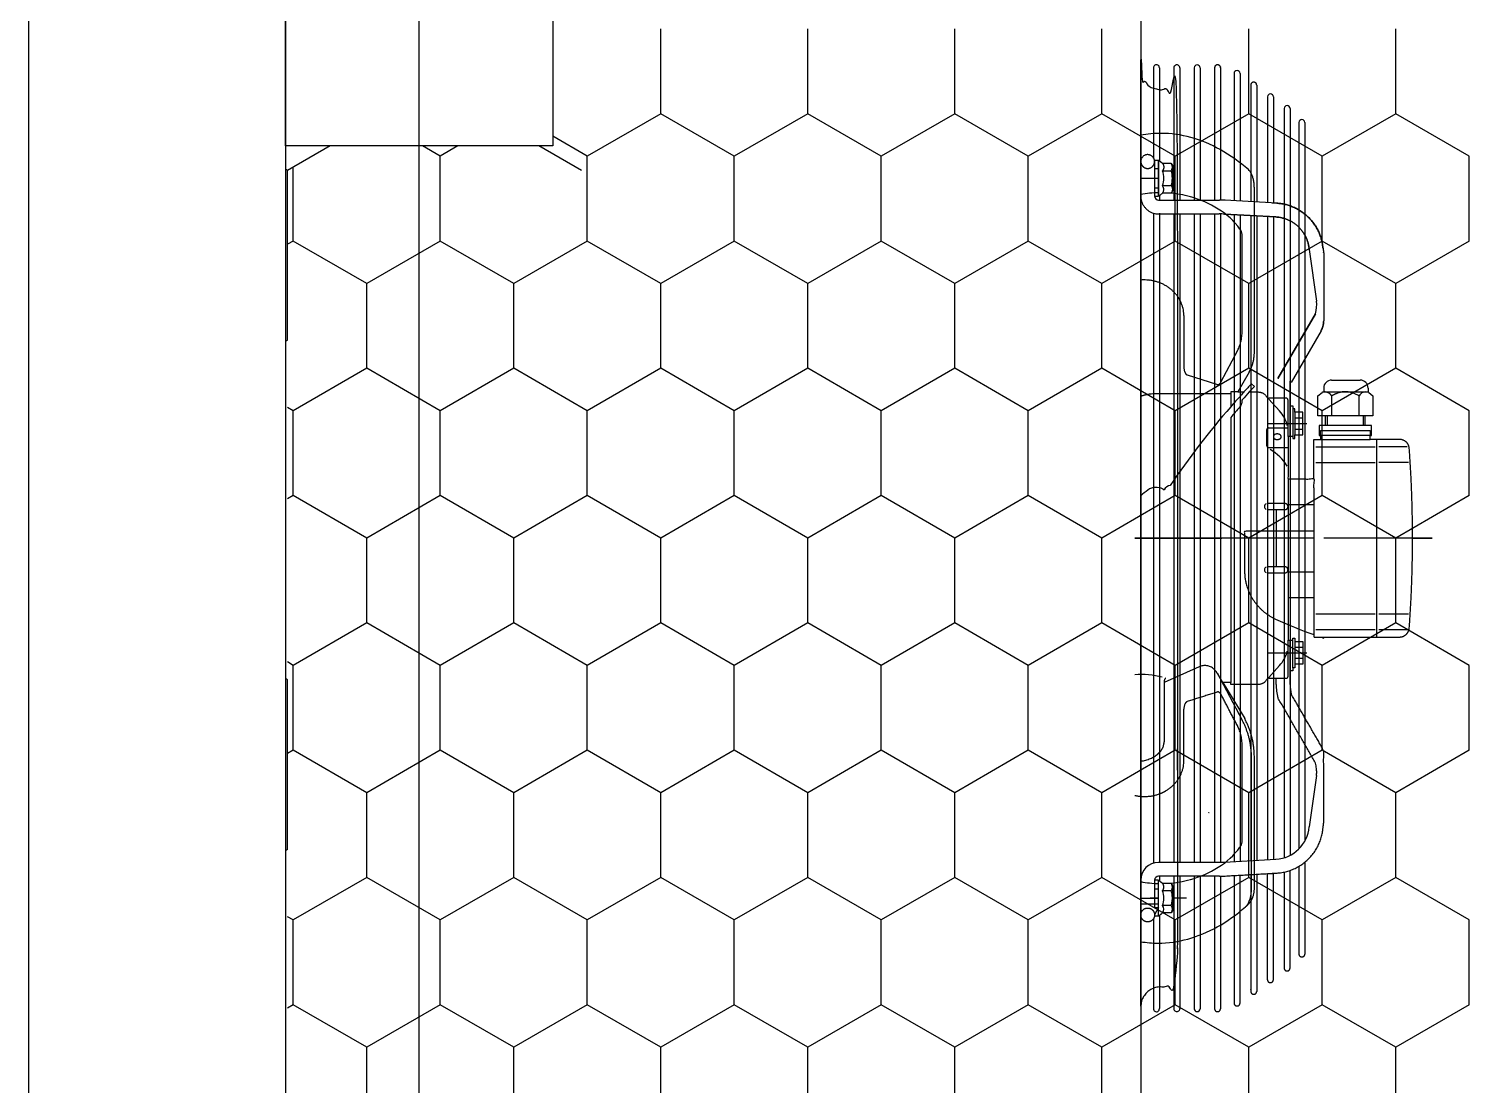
# Model space of a CAD drawing. Header units: millimetres. Extents: x 65390 to 71510, y 46362 to 50796.
# Drawn here: x 68687.9 to 68741.8, y 48490.9 to 48530.4 of the extents above; entities that cross this region are included whole.
import ezdxf

# ---------------------------------------------------------------- set-up
doc = ezdxf.new("R2010")
doc.units = ezdxf.units.MM
doc.linetypes.add('DASHED', pattern=[19.05, 12.7, -6.35])
for name, color, linetype in [('DIŞ PANEL', 21, 'Continuous'), ('Kıtc-002 Çizgi', 7, 'Continuous'), ('Kıtc-028 Yer Izgarası', 252, 'Continuous'), ('Kıtc-034 Soğuk Oda', 1, 'Continuous')]:
    doc.layers.add(name, color=color, linetype=linetype)
doc.layers.add('MIM_Sktürk', color=251, linetype='Continuous', lineweight=9)
doc.layers.add('WALL INTERNAL', color=7, linetype='Continuous', lineweight=50)

# ---------------------------------------------------------------- blocks, each defined once
blk = doc.blocks.new('İÇ-DOLU-2514-B-B-(80)')
at = {"layer": 'DIŞ PANEL'}
blk.add_lwpolyline([(0, 81), (2514, 81), (2514, -15), (0, -15)], close=True, dxfattribs=at)
blk = doc.blocks.new('A$C50763B7D')
at = {"layer": 'Kıtc-034 Soğuk Oda'}
for p, q in [((109.5, 37.906), (10.5, 37.906)), ((10.5, 10.906), (109.5, 10.906)), ((10.5, 10.906), (20.16, 10.906)), ((24.221, 10.241), (24.221, 10.906)), ((50.474, 10.906), (51.776, 10.906)), ((20.095, 10.432), (23.45, 10.432)), ((25.034, 10.241), (25.034, 7.959)), ((25.524, 10.432), (49.836, 10.432)), ((25.552, 10.241), (25.552, 7.979)), ((49.808, 7.979), (49.808, 10.241)), ((50.326, 7.959), (50.326, 10.241)), ((50.796, 10.389), (50.796, 10.241)), ((20.09, 10.21), (23.568, 10.21)), ((24.867, 10.21), (25.034, 10.21)), ((25.529, 10.21), (49.808, 10.21)), ((35.848, 10.073), (35.871, 10.034)), ((42.493, 8.723), (43.082, 10.034)), ((50.326, 10.21), (50.498, 10.21)), ((51.148, 9.197), (51.148, 9.723)), ((51.425, 9.771), (51.425, 10.093)), ((20.086, 9.67), (25.034, 9.67)), ((20.088, 9.448), (25.034, 9.448)), ((25.552, 9.67), (49.808, 9.67)), ((25.552, 9.448), (49.808, 9.448)), ((29.35, 9.294), (31.288, 9.294)), ((31.576, 9.173), (31.92, 8.069)), ((46.019, 9.294), (44.081, 9.294)), ((20.085, 8.909), (25.034, 8.909)), ((20.086, 8.687), (25.034, 8.687)), ((25.552, 8.909), (49.808, 8.909)), ((25.552, 8.687), (49.808, 8.687)), ((25.552, 8.147), (49.808, 8.147)), ((20.086, 7.925), (25.034, 7.925)), ((25.15, 5.814), (25.04, 7.75)), ((25.552, 7.925), (49.808, 7.925)), ((31.849, 7.91), (30.654, 7.28)), ((42.722, 8.054), (44.484, 7.114)), ((43.082, 7.836), (44.433, 7.019)), ((49.802, 7.771), (49.694, 5.85)), ((20.297, 7.415), (25.059, 7.415)), ((20.298, 7.194), (25.072, 7.194)), ((25.578, 7.415), (49.782, 7.415)), ((25.59, 7.194), (49.77, 7.194)), ((29.87, 7.109), (26.388, 7.109)), ((32.35, 7.172), (32.213, 7.172)), ((33.163, 7.542), (43.082, 7.542)), ((48.972, 7.109), (45.499, 7.109)), ((20.735, 6.57), (25.107, 6.57)), ((25.613, 6.792), (49.747, 6.792)), ((25.626, 6.57), (49.735, 6.57)), ((32.213, 6.846), (32.213, 6.512)), ((21.17, 6.168), (25.13, 6.168)), ((21.171, 5.946), (25.146, 5.946)), ((25.648, 6.168), (49.712, 6.168)), ((25.661, 5.946), (49.699, 5.946)), ((32.923, 5.723), (32.476, 6.122)), ((33.396, 6.17), (33.396, 4.695)), ((33.557, 6.127), (33.557, 5.398)), ((33.631, 6.201), (34.216, 6.201)), ((34.29, 6.127), (34.29, 5.398)), ((41.973, 6.17), (41.973, 4.695)), ((42.893, 6.122), (42.446, 5.723)), ((42.923, 6.122), (42.923, 5.841)), ((21.607, 5.544), (49.639, 5.544)), ((36.427, 5.398), (36.427, 4.437)), ((39.902, 5.398), (41.492, 5.398)), ((21.608, 5.322), (49.549, 5.322)), ((22.13, 4.99), (49.306, 4.99)), ((29.921, 4.163), (31.852, 5.276)), ((33.609, 5.139), (33.822, 5.139)), ((41.546, 5.139), (41.759, 5.139)), ((41.759, 5.139), (41.759, 4.843)), ((41.759, 5.139), (42.186, 5.139)), ((43.159, 5.324), (42.638, 5.324)), ((22.131, 4.768), (49.013, 4.768)), ((26.879, 4.605), (28.814, 4.331)), ((46.555, 4.331), (48.481, 4.605)), ((32.065, 4.064), (32.213, 4.064)), ((33.47, 3.993), (33.1, 3.993)), ((33.47, 3.919), (33.1, 3.919)), ((32.36, 3.766), (33.1, 3.766)), ((32.065, 2.403), (32.213, 2.403)), ((33.47, 2.514), (33.1, 2.514)), ((41.381, 2.07), (33.987, 2.07)), ((34.262, 0.943), (34.262, 1.996)), ((34.846, 0.887), (34.846, 1.996)), ((40.523, 0.887), (40.523, 1.996)), ((41.106, 0.943), (41.106, 1.996))]:
    blk.add_line(p, q, dxfattribs=at)
for points in [[(20.16, 10.906), (53.164, 10.906), (51.363, 10.906), (51.363, 10.759), (51.363, 10.241)], [(37.684, 4.437), (37.684, 11.128), (37.684, 7.872)], [(51.148, 10.906), (51.148, 10.241), (51.148, 10.55)], [(24.572, 10.389), (24.572, 10.241), (23.87, 10.241), (23.555, 10.241), (23.555, 10.389), (23.592, 10.389), (23.87, 10.389)], [(23.87, 10.241), (23.87, 10.389), (24.572, 10.389), (24.886, 10.389), (24.886, 10.241), (24.572, 10.241)], [(51.919, 10.432), (53.164, 10.432), (54.591, 10.432), (55.274, 10.432)], [(23.663, 9.771), (23.663, 9.768), (23.741, 9.723), (24.694, 9.723), (24.772, 9.768), (24.772, 9.771)], [(51.797, 10.21), (53.164, 10.21), (54.591, 10.21), (55.274, 10.21)], [(50.326, 9.67), (53.164, 9.67), (54.591, 9.67), (55.274, 9.67)], [(50.326, 9.448), (53.286, 9.448), (54.469, 9.448), (55.282, 9.448)], [(50.326, 8.909), (53.286, 8.909), (54.469, 8.909), (55.284, 8.909)], [(50.326, 8.687), (53.286, 8.687), (54.469, 8.687), (55.283, 8.687)], [(50.326, 7.925), (53.212, 7.925), (54.543, 7.925), (55.283, 7.925)], [(31.471, 6.855), (32.213, 7.281), (32.213, 7.542), (32.286, 7.542), (32.767, 7.542)], [(32.213, 7.281), (32.213, 7.172), (32.213, 7.047)], [(32.011, 6.658), (32.011, 6.658), (31.91, 6.766)], [(50.253, 6.57), (53.212, 6.57), (54.543, 6.57), (54.641, 6.57)], [(36.612, 6.17), (36.612, 5.841), (38.756, 5.841)], [(54.198, 6.168), (53.285, 6.168), (50.23, 6.168)], [(35.466, 5.398), (36.427, 5.398), (38.941, 5.398), (38.941, 4.437)], [(38.941, 5.398), (39.902, 5.398), (39.902, 4.437)], [(42.849, 5.398), (41.492, 5.398), (41.492, 5.324)], [(43.159, 5.841), (42.923, 5.841), (42.923, 5.472)], [(33.876, 5.324), (32.73, 5.324), (32.73, 5.213), (32.841, 5.213), (33.876, 5.213), (33.95, 5.213), (33.95, 5.139), (33.822, 5.139), (33.822, 4.843), (33.609, 4.843), (33.182, 4.843), (32.969, 4.843), (32.969, 5.139), (32.841, 5.139), (32.841, 5.213)], [(32.969, 5.139), (33.182, 5.139), (33.182, 4.843)], [(33.182, 5.139), (33.609, 5.139), (33.609, 4.843)], [(42.527, 5.213), (42.638, 5.213), (42.638, 5.324), (41.492, 5.324), (41.492, 5.213)], [(42.186, 4.843), (42.4, 4.843), (42.4, 5.139)], [(35.466, 4.437), (34.209, 4.437), (33.987, 4.437), (33.987, 4.178)], [(34.262, 4.363), (34.262, 4.064), (34.262, 2.881), (34.262, 2.144)], [(34.846, 4.363), (34.846, 4.064), (34.846, 2.881), (34.846, 2.144)], [(40.523, 2.144), (40.523, 2.881), (40.523, 4.064), (40.523, 4.363)], [(41.106, 2.144), (41.106, 2.881), (41.106, 4.064), (41.106, 4.363)], [(49.802, 4.768), (52.71, 4.768), (53.237, 4.768)], [(33.47, 2.827), (33.47, 4.064), (33.47, 4.235), (33.839, 4.235), (33.839, 4.178), (33.987, 4.178), (33.987, 4.064), (33.986, 3.971)], [(33.987, 4.064), (33.987, 2.881), (33.987, 2.329), (33.839, 2.329), (33.839, 2.881), (33.839, 4.064), (33.839, 4.178), (33.654, 4.178), (33.654, 4.064), (33.654, 2.881), (33.654, 2.329), (33.839, 2.329), (33.839, 2.272), (33.47, 2.272), (33.47, 2.514), (33.47, 2.588)], [(37.684, 0.739), (37.684, 0.739), (37.684, 0), (37.684, 2.881), (37.684, 4.064)], [(31.769, 3.768), (31.769, 3.586), (31.769, 2.881), (31.769, 2.699)], [(33.1, 2.588), (33.47, 2.588), (33.47, 2.698), (33.47, 2.827), (33.47, 2.881)]]:
    blk.add_lwpolyline(points, dxfattribs=at)
for points in [[(51.776, 10.389), (51.813, 10.389), (51.813, 10.241), (51.499, 10.241), (50.796, 10.241), (50.474, 10.241), (50.474, 10.389), (50.796, 10.389), (51.499, 10.389), (51.499, 10.241)], [(25.666, 5.85), (25.558, 7.771)], [(29.284, 4.373), (31.714, 5.775)], [(32.73, 5.324), (31.803, 5.324)], [(41.546, 5.139), (41.546, 4.843), (41.759, 4.843), (42.186, 4.843), (42.186, 5.139), (42.4, 5.139), (42.527, 5.139), (42.527, 5.213), (41.492, 5.213), (41.418, 5.213), (41.418, 5.139)], [(32.36, 2.229), (33.1, 2.229), (33.1, 4.278), (32.36, 4.278), (32.232, 4.126), (32.213, 4.104), (32.213, 2.403), (32.232, 2.381)]]:
    blk.add_lwpolyline(points, close=True, dxfattribs=at)
at = {"layer": 'Kıtc-034 Soğuk Oda', "extrusion": (0, 0, -1)}
for centre, major_axis, start_param, end_param in [((26.752, 10.146), (2.979, 2.979), 3.92838, 4.108501), ((28.811, 10.146), (-2.866, 2.866), 5.521224, 5.686505), ((29.634, 10.773), (1.14, 1.14), 3.870027, 3.949132), ((29.621, 10.773), (1.131, 1.131), 3.948976, 4.010228), ((39.135, 8.225), (-2.866, 2.866), 6.136299, 6.220702), ((45.802, 10.89), (-2.137, 2.137), 5.234627, 5.576836), ((44.531, 11.119), (1.066, 1.066), 0.961039, 1.022965), ((44.415, 11.14), (1.149, 1.149), 0.92968, 0.961107), ((45.783, 10.78), (1.105, 1.105), 0.560797, 0.604414), ((45.747, 10.773), (-1.131, 1.131), 2.17505, 2.254579), ((45.747, 10.773), (-1.131, 1.131), 2.254674, 2.334209), ((45.734, 10.773), (1.14, 1.14), 0.763257, 0.842362), ((50.474, 10.241), (-0.471, 0.471), 5.497787, 7.068583), ((46.549, 10.146), (2.866, 2.866), 0.596681, 0.761961), ((48.616, 10.254), (2.979, 2.979), 0.629818, 0.784009), ((20.082, 10.321), (0.0784, 0.0784), 2.28207, 5.615726), ((24.886, 10.241), (0.105, 0.105), -0.785398, 0.785398), ((29.634, 10.773), (1.14, 1.14), 3.790829, 3.869934), ((29.621, 10.771), (-1.131, 1.131), 5.282246, 5.361781), ((29.622, 10.771), (1.131, 1.131), 3.631825, 3.711355), ((29.586, 10.76), (1.105, 1.105), 3.55119, 3.631986), ((36.297, 10.332), (0.366, 0.366), 3.403392, 4.565502), ((45.053, 10.869), (0.653, 0.653), 1.36938, 1.455395), ((44.881, 10.983), (-0.799, 0.799), 2.865237, 2.940337), ((44.882, 10.982), (-0.798, 0.798), 2.790005, 2.865158), ((44.696, 11.068), (0.943, 0.943), 1.152122, 1.21932), ((44.697, 11.068), (-0.942, 0.942), 2.655634, 2.722861), ((44.53, 11.12), (-1.066, 1.066), 2.593806, 2.655716), ((45.782, 10.76), (-1.105, 1.105), 2.6512, 2.731996), ((45.747, 10.771), (-1.131, 1.131), 2.57183, 2.65136), ((45.747, 10.771), (-1.131, 1.131), 2.492201, 2.571736), ((45.734, 10.773), (-1.14, 1.14), 2.413251, 2.492356), ((50.474, 10.241), (-0.105, 0.105), 5.497787, 7.068583), ((48.616, 10.265), (2.979, 2.979), 0.786787, 1.055595), ((55.287, 10.321), (-0.0784, 0.0784), 0.667459, 4.001115), ((55.287, 10.321), (-0.0784, 0.0784), 0.667459, 4.001115), ((26.752, 10.158), (-2.979, 2.979), 5.227591, 5.496398), ((24.217, 10.877), (0.588, 0.588), 2.016358, 2.696031), ((24.217, 10.555), (0.588, 0.588), 2.016358, 2.696031), ((28.811, 10.158), (-2.866, 2.866), 5.221553, 5.413941), ((29.586, 10.76), (1.105, 1.105), 3.470306, 3.551091), ((29.536, 10.735), (-1.065, 1.065), 4.958464, 5.041272), ((29.536, 10.736), (-1.066, 1.066), 4.875566, 4.958358), ((29.481, 10.696), (1.017, 1.017), 3.219535, 3.304955), ((29.481, 10.696), (1.018, 1.018), 3.134018, 3.219418), ((52.787, -15.42), (-21.541, 21.541), 0.068333, 0.190136), ((36.046, 9.732), (0.246, 0.246), 4.136819, 4.974188), ((45.3, 10.521), (0.345, 0.345), 2.28971, 2.356167), ((45.3, 10.527), (0.349, 0.349), 2.223781, 2.289656), ((45.297, 10.553), (-0.367, 0.367), 3.667791, 3.795034), ((45.297, 10.552), (-0.367, 0.367), 3.540012, 3.667402), ((45.264, 10.633), (0.428, 0.428), 1.855236, 1.969777), ((45.265, 10.631), (-0.427, 0.427), 3.31102, 3.425748), ((45.184, 10.746), (-0.526, 0.526), 3.211862, 3.311404), ((45.887, 10.696), (-1.018, 1.018), 3.063768, 3.149167), ((45.888, 10.696), (1.017, 1.017), 1.407434, 1.492854), ((45.832, 10.736), (-1.066, 1.066), 2.895624, 2.978416), ((46.549, 10.158), (-2.866, 2.866), 2.424874, 2.632429), ((51.148, 10.877), (0.588, 0.588), 2.016358, 2.696031), ((51.563, 10.271), (-0.16, 0.16), 3.26588, 4.588102), ((20.086, 9.559), (0.0784, 0.0784), 2.332894, 5.499349), ((29.431, 10.645), (-0.967, 0.967), 4.616626, 4.705019), ((29.431, 10.645), (-0.968, 0.968), 4.528126, 4.616496), ((29.394, 10.591), (0.921, 0.921), 2.86617, 2.957557), ((29.394, 10.591), (-0.921, 0.921), 4.345459, 4.436822), ((29.373, 10.542), (-0.883, 0.883), 4.251721, 4.345708), ((29.373, 10.543), (-0.884, 0.884), 4.157598, 4.251565), ((29.365, 10.509), (0.859, 0.859), 2.491304, 2.587069), ((29.365, 10.509), (0.859, 0.859), 2.395385, 2.491139), ((29.365, 10.507), (-0.858, 0.858), 3.952882, 3.966324), ((29.365, 10.503), (-0.855, 0.855), 3.939409, 3.952881), ((31.288, 8.738), (0.393, 0.393), -0.785569, -0.696436), ((31.291, 8.771), (0.37, 0.37), -0.6968, -0.603944), ((31.302, 8.831), (-0.327, 0.327), 0.966415, 1.067225), ((31.472, 9.127), (-0.0806, 0.0806), 1.682012, 1.938797), ((43.897, 9.127), (0.0806, 0.0806), 4.344388, 4.601173), ((44.012, 8.983), (0.212, 0.212), -1.314397, -1.17995), ((44.045, 8.906), (-0.272, 0.272), 0.390073, 0.504141), ((44.067, 8.831), (-0.327, 0.327), 0.503572, 0.604381), ((44.078, 8.771), (-0.37, 0.37), 0.603944, 0.6968), ((44.081, 8.738), (-0.393, 0.393), 0.696436, 0.785569), ((46.004, 10.503), (0.855, 0.855), 2.330304, 2.343777), ((46.003, 10.507), (0.858, 0.858), 2.316861, 2.330304), ((46.003, 10.509), (0.859, 0.859), 2.22125, 2.317004), ((46.003, 10.509), (-0.859, 0.859), 3.696116, 3.791881), ((45.996, 10.543), (0.884, 0.884), 2.03162, 2.125588), ((45.996, 10.542), (0.883, 0.883), 1.937478, 2.031464), ((45.974, 10.591), (-0.921, 0.921), 3.417159, 3.508523), ((45.974, 10.591), (-0.921, 0.921), 3.325628, 3.417016), ((45.937, 10.645), (-0.968, 0.968), 3.237486, 3.325855), ((45.937, 10.645), (-0.967, 0.967), 3.148963, 3.237356), ((55.282, 9.559), (-0.0784, 0.0784), 0.783836, 3.950291), ((55.283, 9.559), (-0.0784, 0.0784), 0.783836, 3.950291), ((20.086, 8.798), (0.0784, 0.0784), 2.356194, 5.491932), ((27.422, 10.353), (-3.472, 3.472), 4.983572, 5.225693), ((28.763, 10.117), (2.826, 2.826), 3.370857, 3.65722), ((46.597, 10.117), (-2.826, 2.826), 2.625965, 2.912328), ((47.947, 10.46), (-3.472, 3.472), 2.628289, 2.870409), ((55.283, 8.798), (-0.0784, 0.0784), 0.791253, 3.926991), ((47.933, 8.379), (0.0185, 0.0185), 1.908335, 2.147272), ((28.674, 11.063), (4.49, 4.49), 3.207953, 3.412361), ((28.731, 7.959), (-2.614, 2.614), 5.441178, 5.497787), ((27.746, 9.462), (1.971, 1.971), 2.978844, 3.377803), ((29.249, 7.979), (2.614, 2.614), 3.870567, 3.926991), ((31.736, 8.125), (-0.172, 0.172), 3.277271, 3.446371), ((31.781, 8.067), (0.12, 0.12), 1.492676, 1.707939), ((31.82, 8.033), (-0.0831, 0.0831), 2.789433, 3.064318), ((31.837, 8.016), (-0.0699, 0.0699), 1.793315, 2.101643), ((43.548, 8.033), (0.0831, 0.0831), 3.218868, 3.493753), ((43.587, 8.067), (-0.12, 0.12), 4.575246, 4.790509), ((43.632, 8.125), (0.172, 0.172), 2.836814, 3.005914), ((47.614, 9.462), (1.971, 1.971), 1.334586, 1.733545), ((46.111, 7.979), (2.614, 2.614), 0.785398, 0.841822), ((46.629, 7.959), (-2.614, 2.614), 2.356194, 2.412803), ((46.695, 11.171), (4.49, 4.49), 1.300028, 1.504436), ((20.298, 7.305), (0.0784, 0.0784), 2.356194, 5.488886), ((26.34, 7.464), (-0.247, 0.247), 4.246511, 4.382716), ((26.369, 7.551), (-0.311, 0.311), 4.130748, 4.247402), ((26.384, 7.623), (0.363, 0.363), 2.455386, 2.560603), ((26.388, 7.663), (0.392, 0.392), 2.355954, 2.455906), ((29.87, 9.187), (1.469, 1.469), 2.252156, 2.356467), ((29.889, 9.021), (1.351, 1.351), 2.142449, 2.252751), ((29.953, 8.732), (1.142, 1.142), 2.019794, 2.143207), ((30.073, 8.392), (-0.887, 0.887), 3.445587, 3.591648), ((52.787, -15.42), (21.541, 21.541), -1.540426, -1.526856), ((52.787, -15.42), (21.541, 21.541), -1.526856, -1.520739), ((52.787, -15.42), (21.437, 21.437), -1.531333, -1.518473), ((52.787, -15.42), (21.541, 21.541), -1.520739, -1.502463), ((32.525, 7.478), (0.261, 0.261), 1.631792, 1.756742), ((52.787, -15.42), (21.358, 21.358), -1.509801, -1.49258), ((45.416, 8.732), (-1.142, 1.142), 4.139979, 4.263391), ((45.48, 9.021), (-1.351, 1.351), 4.030434, 4.140737), ((45.498, 9.187), (-1.469, 1.469), 3.926718, 4.031029), ((48.972, 7.663), (-0.392, 0.392), 3.827279, 3.927231), ((48.976, 7.623), (0.363, 0.363), 2.151786, 2.257003), ((48.992, 7.551), (-0.311, 0.311), 3.606579, 3.723234), ((49.021, 7.464), (-0.247, 0.247), 3.471266, 3.607471), ((49.061, 7.382), (0.182, 0.182), 1.734588, 1.901722), ((49.107, 7.318), (-0.126, 0.126), 3.093739, 3.30695), ((24.204, 7.153), (0.291, 0.291), 2.976831, 3.204299), ((24.327, 7.322), (-0.438, 0.438), 4.376802, 4.549659), ((24.438, 7.55), (-0.618, 0.618), 4.2409, 4.378345), ((24.519, 7.794), (-0.8, 0.8), 4.126239, 4.241941), ((24.562, 8.001), (-0.949, 0.949), 4.023733, 4.126968), ((24.574, 8.119), (1.033, 1.033), 2.355937, 2.4535), ((52.787, -15.42), (-21.437, 21.437), 0.03037, 0.039464), ((50.794, 8.226), (-1.033, 1.033), 3.829685, 3.927249), ((50.807, 8.108), (0.949, 0.949), 2.156218, 2.259453), ((50.849, 7.902), (0.8, 0.8), 2.041244, 2.156946), ((50.93, 7.658), (0.618, 0.618), 1.90484, 2.042285), ((54.634, 6.681), (0.0784, 0.0784), -0.794299, 2.356194), ((21.171, 6.057), (0.0784, 0.0784), 2.356194, 5.4852), ((26.995, 5.931), (1.307, 1.307), 3.863573, 3.961121), ((33.631, 6.127), (0.0523, 0.0523), 3.926991, 5.497787), ((33.892, 5.861), (0.0616, 0.0616), -1.373074, -1.26208), ((33.892, 5.861), (-0.0617, 0.0617), 0.308973, 0.419829), ((33.888, 5.87), (0.0544, 0.0544), -1.151459, -1.030649), ((33.888, 5.87), (-0.0545, 0.0545), 0.540479, 0.661187), ((33.888, 5.874), (0.052, 0.052), -0.910198, -0.785581), ((33.888, 5.874), (-0.052, 0.052), 0.785581, 0.910198), ((33.887, 5.87), (-0.0545, 0.0545), 0.909609, 1.030317), ((33.887, 5.87), (-0.0544, 0.0544), 1.030649, 1.151459), ((33.884, 5.861), (0.0617, 0.0617), -0.419829, -0.308973), ((33.884, 5.861), (-0.0616, 0.0616), 1.26208, 1.373074), ((33.875, 5.847), (-0.0732, 0.0732), 1.372713, 1.471378), ((34.216, 6.127), (-0.0523, 0.0523), 0.785398, 2.356194), ((35.979, 7.018), (-1.327, 1.327), 4.483365, 4.963871), ((36.501, 6.17), (-0.0784, 0.0784), 5.887583, 8.249584), ((38.867, 6.17), (-0.0784, 0.0784), 5.887583, 8.249584), ((48.365, 5.931), (-1.307, 1.307), 2.322064, 2.419613), ((21.608, 5.433), (-0.0784, 0.0784), 3.926991, 7.059683), ((33.707, 6.507), (-0.784, 0.784), 4.148479, 4.712389), ((33.988, 5.8), (0.145, 0.145), 3.988386, 4.050774), ((33.993, 5.8), (-0.148, 0.148), 5.497809, 5.559256), ((33.993, 5.8), (-0.148, 0.148), 5.436318, 5.497765), ((33.988, 5.799), (-0.145, 0.145), 5.374004, 5.436392), ((33.988, 5.8), (0.145, 0.145), 4.05082, 4.1132), ((33.988, 5.799), (-0.145, 0.145), 5.311578, 5.373958), ((33.975, 5.802), (0.135, 0.135), 4.11312, 4.178381), ((33.975, 5.797), (-0.135, 0.135), 5.246397, 5.311658), ((33.975, 5.802), (-0.135, 0.135), 5.74923, 5.814474), ((33.975, 5.797), (0.135, 0.135), 3.610304, 3.675548), ((33.956, 5.808), (-0.121, 0.121), 5.814379, 5.884605), ((33.956, 5.791), (0.121, 0.121), 3.540173, 3.610399), ((33.956, 5.791), (0.121, 0.121), 3.469912, 3.540108), ((33.915, 5.767), (-0.088, 0.088), 4.798861, 4.885993), ((33.916, 5.832), (-0.0881, 0.0881), 6.196838, 6.283889), ((33.916, 5.767), (-0.0881, 0.0881), 4.711685, 4.798736), ((33.892, 5.738), (0.0616, 0.0616), 2.832876, 2.94387), ((33.892, 5.738), (0.0617, 0.0617), 2.721763, 2.832619), ((33.888, 5.729), (0.0544, 0.0544), 2.601445, 2.722255), ((33.888, 5.729), (-0.0545, 0.0545), 4.051202, 4.17191), ((33.888, 5.725), (0.052, 0.052), 2.356377, 2.480994), ((33.888, 5.725), (-0.052, 0.052), 3.802191, 3.926808), ((33.887, 5.729), (0.0545, 0.0545), 2.111276, 2.231984), ((33.887, 5.729), (0.0544, 0.0544), 1.990134, 2.110944), ((33.884, 5.738), (-0.0617, 0.0617), 3.450566, 3.561422), ((33.884, 5.738), (0.0616, 0.0616), 1.768519, 1.879513), ((33.875, 5.752), (0.0732, 0.0732), 1.670215, 1.768879), ((33.875, 5.847), (0.0731, 0.0731), -0.099237, -0.000455), ((33.86, 5.832), (0.0881, 0.0881), -0.000704, 0.086347), ((33.86, 5.832), (0.088, 0.088), 0.086472, 0.173604), ((33.86, 5.767), (0.088, 0.088), 1.397192, 1.484325), ((33.84, 5.78), (-0.105, 0.105), 2.890724, 2.968161), ((33.84, 5.78), (-0.105, 0.105), 2.81315, 2.890637), ((33.819, 5.808), (0.121, 0.121), 0.328319, 0.398515), ((33.819, 5.791), (0.121, 0.121), 1.172281, 1.242477), ((33.819, 5.808), (-0.121, 0.121), 1.969377, 2.039603), ((33.819, 5.791), (-0.121, 0.121), 2.672786, 2.743012), ((33.8, 5.802), (0.135, 0.135), 0.468711, 0.533956), ((33.8, 5.797), (-0.135, 0.135), 2.607637, 2.672882), ((33.8, 5.802), (0.135, 0.135), 0.534008, 0.599269), ((33.8, 5.797), (0.135, 0.135), 0.971527, 1.036789), ((33.787, 5.8), (-0.145, 0.145), 2.169985, 2.232365), ((33.787, 5.799), (0.145, 0.145), 0.909227, 0.971608), ((33.787, 5.8), (-0.145, 0.145), 2.232411, 2.294799), ((33.787, 5.799), (0.145, 0.145), 0.846794, 0.909182), ((33.783, 5.8), (-0.148, 0.148), 2.294726, 2.356173), ((33.783, 5.8), (0.148, 0.148), 0.78542, 0.846867), ((25.882, -1.006), (11.555, 11.555), 0.351241, 0.445856), ((41.661, 6.507), (0.784, 0.784), 1.570796, 2.134707), ((42.849, 5.472), (0.0523, 0.0523), 0.785398, 2.356194), ((43.159, 3.993), (1.307, 1.307), -0.785398, -0.513045), ((48.365, 5.931), (0.941, 0.941), 0.846576, 2.268928), ((48.365, 5.931), (-0.941, 0.941), 2.408818, 2.417373), ((22.131, 4.879), (0.0784, 0.0784), 2.356194, 5.488886), ((43.159, 3.993), (0.941, 0.941), -0.785398, -0.513045), ((28.93, 5.657), (-0.941, 0.941), 3.65795, 4.014257), ((32.065, 3.768), (0.209, 0.209), 3.926991, 5.497787), ((32.508, 4.022), (0.209, 0.209), 4.06882, 4.287329), ((25.882, -1.006), (11.555, 11.555), 0.463068, 0.469953), ((32.065, 2.699), (-0.209, 0.209), 3.926991, 5.497787), ((32.508, 2.485), (-0.209, 0.209), 5.137449, 6.544985)]:
    blk.add_ellipse(centre, major_axis=major_axis, ratio=1, start_param=start_param, end_param=end_param, dxfattribs=at)
at = {"layer": 'Kıtc-034 Soğuk Oda'}
for points, weights, knots in [([(55.16, 10.906), (37.66, 10.906), (20.16, 10.906), (20.466, 10.906), (20.683, 10.69), (20.899, 10.473), (20.899, 10.167), (20.899, 9.853), (20.899, 9.538), (37.684, 9.538), (54.469, 9.538), (54.469, 9.853), (54.469, 10.167), (54.469, 10.473), (54.686, 10.69), (54.902, 10.906), (55.208, 10.906), (54.9, 10.906), (54.591, 10.906), (53.877, 10.906), (53.164, 10.906)], [1, 1, 1, 0.923879532511, 1, 0.923879532511, 1, 1, 1, 1, 1, 1, 1, 0.923879532509, 1, 0.923879532509, 1, 1, 1, 1, 1], [0, 0, 0, 1, 1, 1.785398, 1.785398, 2.570796, 2.570796, 3.570796, 3.570796, 4.570796, 4.570796, 5.570796, 5.570796, 6.356194, 6.356194, 7.141593, 7.141593, 8.141593, 8.141593, 9.141593, 9.141593, 9.141593]), ([(23.592, 10.906), (23.851, 10.906), (23.851, 10.648), (23.851, 10.389), (23.592, 10.389), (23.334, 10.389), (23.334, 10.648), (23.334, 10.906), (23.592, 10.906), (24.239, 10.906), (24.886, 10.906), (25.552, 10.906), (25.552, 10.241)], [1, 0.707106781187, 1, 0.707106781187, 1, 0.707106781187, 1, 0.707106781187, 1, 1, 1, 0.707106781188, 1], [0, 0, 0, 1.570796, 1.570796, 3.141593, 3.141593, 4.712389, 4.712389, 6.283185, 6.283185, 7.283185, 7.283185, 8.853982, 8.853982, 8.853982]), ([(32.286, 7.542), (32.286, 8.96), (32.286, 10.378), (32.286, 10.649), (32.375, 10.906)], [1, 1, 1, 0.986361221501, 1], [0, 0, 0, 1, 1, 1.330695, 1.330695, 1.330695]), ([(51.776, 10.389), (51.517, 10.389), (51.517, 10.648), (51.517, 10.906), (51.776, 10.906), (52.035, 10.906), (52.035, 10.648), (52.035, 10.389), (51.776, 10.389)], [1, 0.707106781187, 1, 0.707106781187, 1, 0.707106781187, 1, 0.707106781187, 1], [0, 0, 0, 1.570796, 1.570796, 3.141593, 3.141593, 4.712389, 4.712389, 6.283185, 6.283185, 6.283185]), ([(23.663, 10.093), (23.603, 10.167), (23.543, 10.241), (24.217, 10.241), (24.892, 10.241), (24.832, 10.167), (24.772, 10.093), (24.633, 9.985), (24.495, 10.093), (24.495, 9.932), (24.495, 9.771), (24.633, 9.663), (24.772, 9.771), (24.772, 9.932), (24.772, 10.093)], [1, 1, 1, 1, 1, 1, 1, 0.789310470487, 1, 1, 1, 0.789310470464, 1, 1, 1], [0, 0, 0, 1, 1, 2, 2, 3, 3, 4.322222, 4.322222, 5.322222, 5.322222, 6.644445, 6.644445, 7.644445, 7.644445, 7.644445]), ([(45.777, 10.295), (45.753, 10.264), (45.725, 10.235), (45.7, 10.208), (45.672, 10.184)], [1, 0.999077269597, 1, 0.998758065832, 1], [0, 0, 0, 0.0859243, 0.0859243, 0.1856114, 0.1856114, 0.1856114]), ([(50.87, 9.771), (50.87, 9.932), (50.87, 10.093), (50.732, 9.985), (50.593, 10.093), (50.593, 9.932), (50.593, 9.771), (50.593, 9.77), (50.593, 9.768), (50.632, 9.746), (50.671, 9.723), (51.148, 9.723), (51.624, 9.723), (51.663, 9.746), (51.702, 9.768), (51.702, 9.77), (51.702, 9.771), (51.702, 9.932), (51.702, 10.093), (51.762, 10.167), (51.822, 10.241), (51.148, 10.241), (50.473, 10.241), (50.533, 10.167), (50.593, 10.093)], [1, 1, 1, 0.789310470487, 1, 1, 1, 1, 1, 1, 1, 1, 1, 1, 1, 1, 1, 1, 1, 1, 1, 1, 1, 1, 1], [0, 0, 0, 1, 1, 2.322222, 2.322222, 3.322222, 3.322222, 4.322222, 4.322222, 5.322222, 5.322222, 6.322222, 6.322222, 7.322222, 7.322222, 8.322222, 8.322222, 9.322222, 9.322222, 10.322222, 10.322222, 11.322222, 11.322222, 12.322222, 12.322222, 12.322222]), ([(23.94, 10.093), (23.801, 9.985), (23.663, 10.093), (23.663, 9.932), (23.663, 9.771), (23.801, 9.663), (23.94, 9.771), (23.94, 9.932), (23.94, 10.093)], [1, 0.789310470487, 1, 1, 1, 0.789310470464, 1, 1, 1], [0, 0, 0, 1.322222, 1.322222, 2.322222, 2.322222, 3.644445, 3.644445, 4.644445, 4.644445, 4.644445]), ([(42.919, 9.985), (42.993, 10.034), (43.082, 10.034), (44.191, 10.034), (45.3, 10.034)], [1, 0.957755338239, 1, 1, 1], [0, 0, 0, 0.583407, 0.583407, 1.583407, 1.583407, 1.583407]), ([(47.236, 10.187), (47.213, 10.128), (47.185, 10.071), (47.157, 10.015), (47.125, 9.962)], [1, 0.999184332451, 1, 0.999142983122, 1], [0, 0, 0, 0.0807851, 0.0807851, 0.1635928, 0.1635928, 0.1635928]), ([(51.702, 9.771), (51.563, 9.663), (51.425, 9.771), (51.148, 9.673), (50.87, 9.771), (50.732, 9.663), (50.593, 9.771)], [1, 0.789310470464, 1, 0.942809041584, 1, 0.789310470464, 1], [0, 0, 0, 1.322222, 1.322222, 2.001896, 2.001896, 3.324118, 3.324118, 3.324118]), ([(31.43, 9.275), (31.452, 9.269), (31.472, 9.26), (31.49, 9.252), (31.508, 9.242)], [1, 0.998373990694, 1, 0.997741350893, 1], [0, 0, 0, 0.1140684, 0.1140684, 0.2485154, 0.2485154, 0.2485154]), ([(31.508, 9.242), (31.524, 9.233), (31.538, 9.221), (31.55, 9.211), (31.561, 9.198)], [1, 0.996625680555, 1, 0.994705790483, 1], [0, 0, 0, 0.1643464, 0.1643464, 0.3702374, 0.3702374, 0.3702374]), ([(43.436, 8.041), (43.44, 8.056), (43.448, 8.069), (43.62, 8.621), (43.793, 9.173)], [1, 0.988140265059, 1, 1, 1], [0, 0, 0, 0.308328, 0.308328, 1.308328, 1.308328, 1.308328]), ([(43.808, 9.198), (43.818, 9.211), (43.831, 9.221), (43.845, 9.233), (43.861, 9.242)], [1, 0.994705790542, 1, 0.996625680555, 1], [0, 0, 0, 0.205891, 0.205891, 0.3702374, 0.3702374, 0.3702374]), ([(43.156, 6.512), (43.156, 6.842), (43.156, 7.172), (43.156, 7.357), (43.156, 7.542), (43.119, 7.542), (43.082, 7.542), (43.082, 7.689), (43.082, 7.836), (42.902, 7.945), (42.722, 8.054), (42.295, 8.281), (42.493, 8.723)], [1, 1, 1, 1, 1, 1, 1, 1, 1, 1, 1, 0.730774152892, 1], [0, 0, 0, 1, 1, 2, 2, 3, 3, 4, 4, 5, 5, 6.502682, 6.502682, 6.502682]), ([(20.086, 7.925), (20.022, 7.925), (19.99, 7.981), (19.958, 8.037), (19.99, 8.092), (20.023, 8.148), (20.087, 8.147), (22.561, 8.147), (25.034, 8.147)], [1, 0.865282725606, 1, 0.865282725606, 1, 0.865282725606, 1, 1, 1], [0, 0, 0, 1.050164, 1.050164, 2.100329, 2.100329, 3.150493, 3.150493, 4.150493, 4.150493, 4.150493]), ([(47.956, 8.364), (47.953, 8.362), (47.95, 8.359), (47.948, 8.357), (47.945, 8.356)], [1, 0.996106431449, 1, 0.994580852901, 1], [0, 0, 0, 0.1765468, 0.1765468, 0.3848552, 0.3848552, 0.3848552]), ([(50.326, 8.147), (51.806, 8.147), (53.286, 8.147), (53.877, 8.147), (54.469, 8.147), (54.875, 8.147), (55.282, 8.147), (55.346, 8.148), (55.379, 8.092), (55.411, 8.037), (55.379, 7.981), (55.347, 7.925), (55.283, 7.925)], [1, 1, 1, 1, 1, 1, 1, 0.865282725601, 1, 0.865282725601, 1, 0.865282725601, 1], [0, 0, 0, 1, 1, 2, 2, 3, 3, 4.050164, 4.050164, 5.100329, 5.100329, 6.150493, 6.150493, 6.150493]), ([(31.933, 8.041), (31.936, 8.027), (31.935, 8.012), (31.933, 7.997), (31.927, 7.984)], [1, 0.985060682259, 1, 0.98638337132, 1], [0, 0, 0, 0.3461406, 0.3461406, 0.6765663, 0.6765663, 0.6765663]), ([(43.441, 7.984), (43.435, 7.997), (43.434, 8.012), (43.432, 8.027), (43.436, 8.041)], [1, 0.986383371331, 1, 0.985060682257, 1], [0, 0, 0, 0.3304257, 0.3304257, 0.6765663, 0.6765663, 0.6765663]), ([(50.32, 7.75), (50.265, 6.782), (50.21, 5.814), (50.11, 4.228), (48.527, 4.09), (48.435, 4.077), (48.344, 4.064), (46.982, 4.064), (45.619, 4.064), (44.568, 4.67), (43.517, 5.276)], [1, 1, 1, 0.758325483999, 1, 1, 1, 1, 1, 1, 1], [0, 0, 0, 1, 1, 2.420112, 2.420112, 3.420112, 3.420112, 4.420112, 4.420112, 5.420112, 5.420112, 5.420112]), ([(44.882, 7.207), (44.796, 7.237), (44.714, 7.28), (44.117, 7.595), (43.52, 7.91)], [1, 0.997334462686, 1, 1, 1], [0, 0, 0, 0.146061, 0.146061, 1.146061, 1.146061, 1.146061]), ([(26.186, 7.151), (26.167, 7.16), (26.149, 7.173), (26.134, 7.184), (26.121, 7.198)], [1, 0.996510314401, 1, 0.9943230179, 1], [0, 0, 0, 0.1671339, 0.1671339, 0.3803448, 0.3803448, 0.3803448]), ([(43.156, 7.172), (37.945, 7.172), (32.734, 7.172), (32.628, 7.1), (32.501, 7.109)], [1, 1, 1, 0.945046122032, 1], [0, 0, 0, 1, 1, 1.666121, 1.666121, 1.666121]), ([(37.417, 4.437), (37.417, 5.73), (37.417, 7.024), (37.641, 7.024), (37.866, 7.024), (38.381, 7.024), (38.896, 7.024), (39.412, 7.024), (39.863, 6.774), (40.433, 6.459), (40.707, 5.868)], [1, 1, 1, 1, 1, 1, 1, 0.968166097718, 1, 0.950696961754, 1], [0, 0, 0, 1, 1, 2, 2, 3, 3, 3.505998, 3.505998, 4.136639, 4.136639, 4.136639]), ([(50.794, 6.658), (48.335, 6.658), (45.876, 6.658), (45.109, 6.658), (44.433, 7.019)], [1, 1, 1, 0.970123420627, 1], [0, 0, 0, 1, 1, 1.490115, 1.490115, 1.490115]), ([(50.794, 6.766), (48.335, 6.766), (45.876, 6.766), (45.136, 6.766), (44.484, 7.114)], [1, 1, 1, 0.970123420627, 1], [0, 0, 0, 1, 1, 1.490115, 1.490115, 1.490115]), ([(50.301, 7.415), (51.221, 7.415), (52.142, 7.415), (53.342, 7.415), (54.543, 7.415), (54.807, 7.415), (55.072, 7.415), (55.182, 7.415), (55.182, 7.305), (55.182, 7.195), (55.072, 7.194), (54.807, 7.194), (54.543, 7.194), (53.317, 7.194), (52.091, 7.194), (51.19, 7.194), (50.288, 7.194)], [1, 1, 1, 1, 1, 1, 1, 0.710246643459, 1, 0.710246643459, 1, 1, 1, 1, 1, 1, 1], [0, 0, 0, 1, 1, 2, 2, 3, 3, 4.561896, 4.561896, 6.123791, 6.123791, 7.123791, 7.123791, 8.123791, 8.123791, 9.123791, 9.123791, 9.123791]), ([(20.735, 6.57), (20.67, 6.57), (20.638, 6.625), (20.606, 6.681), (20.639, 6.737), (20.671, 6.792), (20.736, 6.792), (22.915, 6.792), (25.094, 6.792)], [1, 0.865282725606, 1, 0.865282725606, 1, 0.865282725606, 1, 1, 1], [0, 0, 0, 1.050164, 1.050164, 2.100329, 2.100329, 3.150493, 3.150493, 4.150493, 4.150493, 4.150493]), ([(31.471, 6.855), (31.129, 6.658), (30.734, 6.658), (27.654, 6.658), (24.574, 6.658)], [1, 0.966158876657, 1, 1, 1], [0, 0, 0, 0.521795, 0.521795, 1.521795, 1.521795, 1.521795]), ([(32.213, 6.512), (32.213, 6.292), (32.406, 6.187), (32.445, 6.166), (32.445, 6.122)], [1, 0.859086122937, 1, 0.859086122944, 1], [0, 0, 0, 1.07463, 1.07463, 2.149259, 2.149259, 2.149259]), ([(42.923, 6.122), (42.923, 6.166), (42.962, 6.187), (43.156, 6.292), (43.156, 6.512)], [1, 0.859086122944, 1, 0.859086122931, 1], [0, 0, 0, 1.07463, 1.07463, 2.149259, 2.149259, 2.149259]), ([(50.266, 6.792), (51.325, 6.792), (52.385, 6.792), (53.464, 6.792), (54.543, 6.792), (54.588, 6.792), (54.633, 6.792), (54.698, 6.792), (54.73, 6.737), (54.762, 6.681), (54.731, 6.625), (54.699, 6.57), (54.634, 6.57)], [1, 1, 1, 1, 1, 1, 1, 0.865282725606, 1, 0.865282725606, 1, 0.865282725606, 1], [0, 0, 0, 1, 1, 2, 2, 3, 3, 4.050164, 4.050164, 5.100329, 5.100329, 6.150493, 6.150493, 6.150493]), ([(51.311, 6.871), (51.36, 6.895), (51.403, 6.926), (51.441, 6.953), (51.472, 6.988), (51.217, 6.651), (50.794, 6.658)], [1, 0.996267402492, 1, 0.993539279801, 1, 0.891942634525, 1], [0, 0, 0, 0.172857, 0.172857, 0.400324, 0.400324, 1.33867, 1.33867, 1.33867]), ([(33.876, 5.398), (33.717, 5.398), (33.557, 5.398), (33.038, 5.398), (32.519, 5.398), (32.445, 5.398), (32.445, 5.472), (32.445, 5.797), (32.445, 6.122)], [1, 1, 1, 1, 1, 0.707106781189, 1, 1, 1], [0, 0, 0, 1, 1, 2, 2, 3.570796, 3.570796, 4.570796, 4.570796, 4.570796]), ([(33.828, 5.921), (33.831, 5.924), (33.835, 5.927), (33.839, 5.931), (33.843, 5.933)], [1, 0.998780501517, 1, 0.998783411389, 1], [0, 0, 0, 0.0987824, 0.0987824, 0.1974469, 0.1974469, 0.1974469]), ([(36.612, 5.841), (36.612, 5.675), (36.612, 5.509), (36.612, 5.398), (36.501, 5.398), (36.39, 5.398), (36.39, 5.509), (36.39, 5.839), (36.39, 6.17)], [1, 1, 1, 0.707106781187, 1, 0.707106781187, 1, 1, 1], [0, 0, 0, 1, 1, 2.570796, 2.570796, 4.141593, 4.141593, 5.141593, 5.141593, 5.141593]), ([(38.978, 6.17), (38.978, 5.839), (38.978, 5.509), (38.978, 5.398), (38.867, 5.398), (38.756, 5.398), (38.756, 5.509), (38.756, 5.675), (38.756, 5.841), (38.756, 6.006), (38.756, 6.17)], [1, 1, 1, 0.707106781187, 1, 0.707106781187, 1, 1, 1, 1, 1], [0, 0, 0, 1, 1, 2.570796, 2.570796, 4.141593, 4.141593, 5.141593, 5.141593, 6.141593, 6.141593, 6.141593]), ([(54.198, 6.168), (54.309, 6.166), (54.308, 6.056), (54.307, 5.946), (54.197, 5.946), (53.731, 5.946), (53.265, 5.946), (51.74, 5.946), (50.214, 5.946)], [1, 0.709328460322, 1, 0.709328460322, 1, 1, 1, 1, 1], [0, 0, 0, 1.564503, 1.564503, 3.129005, 3.129005, 4.129005, 4.129005, 5.129005, 5.129005, 5.129005]), ([(25.15, 5.814), (25.251, 4.228), (26.834, 4.09), (25.251, 4.228), (25.15, 5.814)], [1, 0.758325484, 1, 0.758325484, 1], [0, 0, 0, 1.420112, 1.420112, 2.840223, 2.840223, 2.840223]), ([(25.666, 5.861), (25.666, 5.855), (25.666, 5.85), (25.666, 5.855), (25.666, 5.861)], [1, 0.999990851561, 1, 0.999990851561, 1], [0, 0, 0, 0.00855498, 0.00855498, 0.01710995, 0.01710995, 0.01710995]), ([(26.879, 4.605), (25.736, 4.705), (25.666, 5.85), (25.736, 4.705), (26.879, 4.605), (25.736, 4.705), (25.666, 5.85)], [1, 0.757594916385, 1, 0.757594916385, 1, 0.757594916385, 1], [0, 0, 0, 1.422352, 1.422352, 2.844703, 2.844703, 4.267055, 4.267055, 4.267055]), ([(33.797, 5.873), (33.799, 5.879), (33.802, 5.884), (33.804, 5.889), (33.807, 5.894)], [1, 0.999384121458, 1, 0.999249560003, 1], [0, 0, 0, 0.0701964, 0.0701964, 0.1476836, 0.1476836, 0.1476836]), ([(33.814, 5.695), (33.81, 5.7), (33.807, 5.705), (33.804, 5.71), (33.802, 5.715)], [1, 0.999250544547, 1, 0.999249559987, 1], [0, 0, 0, 0.0774364, 0.0774364, 0.1549236, 0.1549236, 0.1549236]), ([(33.807, 5.894), (33.81, 5.899), (33.814, 5.904), (33.817, 5.908), (33.82, 5.913)], [1, 0.999250544548, 1, 0.999051143699, 1], [0, 0, 0, 0.0774364, 0.0774364, 0.1645688, 0.1645688, 0.1645688]), ([(33.843, 5.666), (33.839, 5.668), (33.835, 5.672), (33.831, 5.675), (33.828, 5.678)], [1, 0.99878341142, 1, 0.998780501534, 1], [0, 0, 0, 0.0986645, 0.0986645, 0.1974469, 0.1974469, 0.1974469]), ([(33.876, 5.213), (33.876, 5.268), (33.876, 5.324), (33.876, 5.361), (33.876, 5.398), (34.083, 5.398), (34.29, 5.398), (34.878, 5.398), (35.466, 5.398), (35.466, 4.917), (35.466, 4.437), (35.947, 4.437), (36.427, 4.437), (37.684, 4.437), (38.941, 4.437), (39.422, 4.437), (39.902, 4.437), (40.642, 4.437), (41.381, 4.437), (41.381, 4.25), (41.381, 4.064), (41.381, 3.472), (41.381, 2.881), (41.381, 2.475), (41.381, 2.07), (41.381, 1.65), (41.381, 1.23), (41.381, 0.886), (41.038, 0.861)], [1, 1, 1, 1, 1, 1, 1, 1, 1, 1, 1, 1, 1, 1, 1, 1, 1, 1, 1, 1, 1, 1, 1, 1, 1, 1, 1, 0.732278556319, 1], [0, 0, 0, 1, 1, 2, 2, 3, 3, 4, 4, 5, 5, 6, 6, 7, 7, 8, 8, 9, 9, 10, 10, 11, 11, 12, 12, 13, 13, 14.498269, 14.498269, 14.498269]), ([(33.955, 5.686), (33.952, 5.682), (33.948, 5.678), (33.944, 5.675), (33.94, 5.672)], [1, 0.999052914734, 1, 0.998780501465, 1], [0, 0, 0, 0.087051, 0.087051, 0.1858335, 0.1858335, 0.1858335]), ([(33.962, 5.904), (33.965, 5.899), (33.968, 5.894), (33.971, 5.889), (33.973, 5.884)], [1, 0.999250544546, 1, 0.999249559987, 1], [0, 0, 0, 0.0774364, 0.0774364, 0.1549236, 0.1549236, 0.1549236]), ([(46.555, 4.331), (46.316, 4.31), (46.085, 4.373), (44.87, 5.074), (43.654, 5.775)], [1, 0.984172539692, 1, 1, 1], [0, 0, 0, 0.356308, 0.356308, 1.356308, 1.356308, 1.356308]), ([(50.173, 5.544), (51.672, 5.544), (53.17, 5.544), (53.466, 5.544), (53.761, 5.544), (53.872, 5.543), (53.871, 5.432), (53.871, 5.322), (53.76, 5.322), (53.421, 5.322), (53.081, 5.322), (51.596, 5.322), (50.111, 5.322)], [1, 1, 1, 1, 1, 0.708678466812, 1, 0.708678466812, 1, 1, 1, 1, 1], [0, 0, 0, 1, 1, 2, 2, 3.566346, 3.566346, 5.132692, 5.132692, 6.132692, 6.132692, 7.132692, 7.132692, 7.132692]), ([(49.956, 4.99), (51.423, 4.99), (52.889, 4.99), (53.064, 4.99), (53.238, 4.99), (53.349, 4.989), (53.348, 4.879), (53.348, 4.768), (53.237, 4.768)], [1, 1, 1, 1, 1, 0.708678466812, 1, 0.708678466812, 1], [0, 0, 0, 1, 1, 2, 2, 3.566346, 3.566346, 5.132692, 5.132692, 5.132692]), ([(26.834, 4.09), (26.925, 4.077), (27.017, 4.064), (28.284, 4.064), (29.551, 4.064), (29.749, 4.064), (29.921, 4.163), (29.749, 4.064), (29.551, 4.064)], [1, 1, 1, 1, 1, 0.966004055419, 1, 0.966004055419, 1], [0, 0, 0, 1, 1, 2, 2, 2.522994, 2.522994, 3.045988, 3.045988, 3.045988]), ([(32.288, 3.626), (32.318, 3.699), (32.36, 3.766), (32.143, 3.891), (32.232, 4.126)], [1, 0.996650001803, 1, 0.762409395737, 1], [0, 0, 0, 0.163753, 0.163753, 1.571289, 1.571289, 1.571289]), ([(33.1, 2.741), (32.73, 2.741), (32.36, 2.741), (32.318, 2.808), (32.288, 2.881), (32.115, 3.253), (32.288, 3.626)], [1, 1, 1, 0.996650001801, 1, 0.907436146302, 1], [0, 0, 0, 1, 1, 1.163753, 1.163753, 2.031062, 2.031062, 2.031062]), ([(34.33, 0.861), (33.987, 0.886), (33.987, 1.23), (33.987, 1.65), (33.987, 2.07), (33.987, 2.2), (33.987, 2.329)], [1, 0.732278556326, 1, 1, 1, 1, 1], [0, 0, 0, 1.498269, 1.498269, 2.498269, 2.498269, 3.498269, 3.498269, 3.498269]), ([(41.038, 0.861), (39.363, 0.739), (37.684, 0.739), (36.005, 0.739), (34.33, 0.861)], [1, 0.99934254524, 1, 0.99934254524, 1], [0, 0, 0, 0.0725273, 0.0725273, 0.1450547, 0.1450547, 0.1450547])]:
    blk.add_rational_spline(points, weights, degree=2, knots=knots, dxfattribs=at)
blk = doc.blocks.new('A$C395D4C7C')
at = {"layer": 'Kıtc-028 Yer Izgarası'}
for p, q in [((77.867, 79.709), (77.743, 79.924)), ((81.042, 79.709), (81.165, 79.921)), ((83.679, 79.918), (83.632, 80)), ((83.677, 79.918), (90.027, 79.918)), ((87.392, 79.709), (87.271, 79.918)), ((90.028, 79.917), (90.076, 80)), ((90.567, 79.709), (90.694, 79.928)), ((96.917, 79.709), (96.794, 79.923)), ((100.092, 79.709), (100.214, 79.92)), ((102.729, 79.918), (102.682, 80)), ((102.727, 79.918), (109.077, 79.918)), ((106.442, 79.709), (106.321, 79.918)), ((109.078, 79.917), (109.126, 80)), ((110, 78.323), (109.079, 79.918)), ((76.28, 76.959), (77.867, 79.709)), ((77.867, 79.709), (81.042, 79.709)), ((82.63, 76.959), (81.042, 79.709)), ((85.805, 76.959), (87.392, 79.709)), ((87.392, 79.709), (90.567, 79.709)), ((92.155, 76.959), (90.567, 79.709)), ((95.33, 76.959), (96.917, 79.709)), ((96.917, 79.709), (100.092, 79.709)), ((101.68, 76.959), (100.092, 79.709)), ((104.855, 76.959), (106.442, 79.709)), ((106.442, 79.709), (109.2, 79.709)), ((73.105, 76.959), (76.28, 76.959)), ((77.867, 74.209), (76.28, 76.959)), ((81.042, 74.209), (82.63, 76.959)), ((82.63, 76.959), (85.805, 76.959)), ((87.392, 74.209), (85.805, 76.959)), ((90.567, 74.209), (92.155, 76.959)), ((92.155, 76.959), (95.33, 76.959)), ((96.917, 74.209), (95.33, 76.959)), ((100.092, 74.209), (101.68, 76.959)), ((101.68, 76.959), (104.855, 76.959)), ((106.442, 74.209), (104.855, 76.959)), ((109.617, 74.209), (110, 74.872)), ((76.28, 71.46), (77.867, 74.209)), ((77.867, 74.209), (81.042, 74.209)), ((82.63, 71.46), (81.042, 74.209)), ((85.805, 71.46), (87.392, 74.209)), ((87.392, 74.209), (90.567, 74.209)), ((92.155, 71.46), (90.567, 74.209)), ((95.33, 71.46), (96.917, 74.209)), ((96.917, 74.209), (100.092, 74.209)), ((101.68, 71.46), (100.092, 74.209)), ((104.855, 71.46), (106.442, 74.209)), ((106.442, 74.209), (109.617, 74.209)), ((110, 73.546), (109.617, 74.209)), ((73.105, 71.46), (76.28, 71.46)), ((77.867, 68.71), (76.28, 71.46)), ((81.042, 68.71), (82.63, 71.46)), ((82.63, 71.46), (85.805, 71.46)), ((87.392, 68.71), (85.805, 71.46)), ((90.567, 68.71), (92.155, 71.46)), ((92.155, 71.46), (95.33, 71.46)), ((96.917, 68.71), (95.33, 71.46)), ((100.092, 68.71), (101.68, 71.46)), ((101.68, 71.46), (104.855, 71.46)), ((106.442, 68.71), (104.855, 71.46)), ((109.078, 68.918), (110, 70.515)), ((109.617, 68.71), (110.362, 70)), ((76.28, 65.96), (77.867, 68.71)), ((77.867, 68.71), (81.042, 68.71)), ((82.63, 65.96), (81.042, 68.71)), ((85.805, 65.96), (87.392, 68.71)), ((87.392, 68.71), (90.567, 68.71)), ((92.155, 65.96), (90.567, 68.71)), ((95.33, 65.96), (96.917, 68.71)), ((96.917, 68.71), (100.092, 68.71)), ((101.68, 65.96), (100.092, 68.71)), ((104.855, 65.96), (106.442, 68.71)), ((106.442, 68.71), (109.617, 68.71)), ((111.205, 65.96), (109.617, 68.71)), ((73.105, 65.96), (76.28, 65.96)), ((77.867, 63.211), (76.28, 65.96)), ((81.042, 63.211), (82.63, 65.96)), ((82.63, 65.96), (85.805, 65.96)), ((87.392, 63.211), (85.805, 65.96)), ((90.567, 63.211), (92.155, 65.96)), ((92.155, 65.96), (95.33, 65.96)), ((96.917, 63.211), (95.33, 65.96)), ((100.092, 63.211), (101.68, 65.96)), ((101.68, 65.96), (104.855, 65.96)), ((106.442, 63.211), (104.855, 65.96)), ((109.617, 63.211), (111.205, 65.96)), ((111.205, 65.96), (114.38, 65.96)), ((76.28, 60.461), (77.867, 63.211)), ((77.867, 63.211), (81.042, 63.211)), ((82.63, 60.461), (81.042, 63.211)), ((85.805, 60.461), (87.392, 63.211)), ((87.392, 63.211), (90.567, 63.211)), ((92.155, 60.461), (90.567, 63.211)), ((95.33, 60.461), (96.917, 63.211)), ((96.917, 63.211), (100.092, 63.211)), ((101.68, 60.461), (100.092, 63.211)), ((104.855, 60.461), (106.442, 63.211)), ((106.442, 63.211), (109.617, 63.211)), ((111.205, 60.461), (109.617, 63.211)), ((73.105, 60.461), (76.28, 60.461)), ((77.867, 57.712), (76.28, 60.461)), ((81.042, 57.711), (82.63, 60.461)), ((82.63, 60.461), (85.805, 60.461)), ((87.392, 57.712), (85.805, 60.461)), ((90.567, 57.711), (92.155, 60.461)), ((92.155, 60.461), (95.33, 60.461)), ((96.917, 57.712), (95.33, 60.461)), ((100.092, 57.711), (101.68, 60.461)), ((101.68, 60.461), (104.855, 60.461)), ((106.442, 57.712), (104.855, 60.461)), ((109.617, 57.711), (111.205, 60.461)), ((111.205, 60.461), (114.38, 60.461)), ((76.28, 54.962), (77.867, 57.711)), ((77.867, 57.712), (81.042, 57.712)), ((82.63, 54.962), (81.042, 57.712)), ((85.805, 54.962), (87.392, 57.711)), ((87.392, 57.712), (90.567, 57.712)), ((92.155, 54.962), (90.567, 57.712)), ((95.33, 54.962), (96.917, 57.711)), ((96.917, 57.712), (100.092, 57.712)), ((101.68, 54.962), (100.092, 57.712)), ((104.855, 54.962), (106.442, 57.711)), ((106.442, 57.712), (109.617, 57.712)), ((111.205, 54.962), (109.617, 57.712)), ((73.105, 54.962), (76.28, 54.962)), ((77.867, 52.212), (76.28, 54.962)), ((81.042, 52.212), (82.63, 54.962)), ((82.63, 54.962), (85.805, 54.962)), ((87.392, 52.212), (85.805, 54.962)), ((90.567, 52.212), (92.155, 54.962)), ((92.155, 54.962), (95.33, 54.962)), ((96.917, 52.212), (95.33, 54.962)), ((100.092, 52.212), (101.68, 54.962)), ((101.68, 54.962), (104.855, 54.962)), ((106.442, 52.212), (104.855, 54.962)), ((109.617, 52.212), (111.205, 54.962)), ((111.205, 54.962), (114.38, 54.962)), ((76.28, 49.463), (77.867, 52.212)), ((77.867, 52.212), (81.042, 52.212)), ((82.63, 49.463), (81.042, 52.212)), ((85.805, 49.463), (87.392, 52.212)), ((87.392, 52.212), (90.567, 52.212)), ((92.155, 49.463), (90.567, 52.212)), ((95.33, 49.463), (96.917, 52.212)), ((96.917, 52.212), (100.092, 52.212)), ((101.68, 49.463), (100.092, 52.212)), ((104.855, 49.463), (106.442, 52.212)), ((106.442, 52.212), (109.617, 52.212)), ((111.205, 49.463), (109.617, 52.212)), ((73.105, 49.463), (76.28, 49.463)), ((77.867, 46.713), (76.28, 49.463)), ((81.042, 46.713), (82.63, 49.463)), ((82.63, 49.463), (85.805, 49.463)), ((87.392, 46.713), (85.805, 49.463)), ((90.567, 46.713), (92.155, 49.463)), ((92.155, 49.463), (95.33, 49.463)), ((96.917, 46.713), (95.33, 49.463)), ((100.092, 46.713), (101.68, 49.463)), ((101.68, 49.463), (104.855, 49.463)), ((106.442, 46.713), (104.855, 49.463)), ((109.617, 46.713), (111.205, 49.463)), ((111.205, 49.463), (114.38, 49.463)), ((76.28, 43.963), (77.867, 46.713)), ((77.867, 46.713), (81.042, 46.713)), ((82.63, 43.963), (81.042, 46.713)), ((85.805, 43.963), (87.392, 46.713)), ((87.392, 46.713), (90.567, 46.713)), ((92.155, 43.963), (90.567, 46.713)), ((95.33, 43.963), (96.917, 46.713)), ((96.917, 46.713), (100.092, 46.713)), ((101.68, 43.963), (100.092, 46.713)), ((104.855, 43.963), (106.442, 46.713)), ((106.442, 46.713), (109.617, 46.713)), ((111.205, 43.963), (109.617, 46.713)), ((73.105, 43.963), (76.28, 43.963)), ((77.867, 41.214), (76.28, 43.963)), ((81.042, 41.214), (82.63, 43.963)), ((82.63, 43.963), (85.805, 43.963)), ((87.392, 41.214), (85.805, 43.963)), ((90.567, 41.214), (92.155, 43.963)), ((92.155, 43.963), (95.33, 43.963)), ((96.917, 41.214), (95.33, 43.963)), ((100.092, 41.214), (101.68, 43.963)), ((101.68, 43.963), (104.855, 43.963)), ((106.442, 41.214), (104.855, 43.963)), ((109.617, 41.214), (111.205, 43.963)), ((111.205, 43.963), (114.38, 43.963)), ((76.28, 38.464), (77.867, 41.214)), ((77.867, 41.214), (81.042, 41.214)), ((82.63, 38.464), (81.042, 41.214)), ((85.805, 38.464), (87.392, 41.214)), ((87.392, 41.214), (90.567, 41.214)), ((92.155, 38.464), (90.567, 41.214)), ((95.33, 38.464), (96.917, 41.214)), ((96.917, 41.214), (100.092, 41.214)), ((101.68, 38.464), (100.092, 41.214)), ((104.855, 38.464), (106.442, 41.214)), ((106.442, 41.214), (109.617, 41.214)), ((111.205, 38.464), (109.617, 41.214)), ((73.105, 38.464), (76.28, 38.464)), ((77.867, 35.714), (76.28, 38.464)), ((81.042, 35.714), (82.63, 38.464)), ((82.63, 38.464), (85.805, 38.464)), ((87.392, 35.714), (85.805, 38.464)), ((90.567, 35.714), (92.155, 38.464)), ((92.155, 38.464), (95.33, 38.464)), ((96.917, 35.714), (95.33, 38.464)), ((100.092, 35.714), (101.68, 38.464)), ((101.68, 38.464), (104.855, 38.464)), ((106.442, 35.714), (104.855, 38.464)), ((109.617, 35.714), (111.205, 38.464)), ((111.205, 38.464), (114.38, 38.464)), ((77.867, 35.714), (81.042, 35.714)), ((87.392, 35.714), (90.567, 35.714)), ((96.917, 35.714), (100.092, 35.714)), ((106.442, 35.714), (109.617, 35.714))]:
    blk.add_line(p, q, dxfattribs=at)
for points in [[(0, 0), (120, 0), (120, 80), (0, 80)], [(120, 70), (110, 70), (110, 80), (120, 80)]]:
    blk.add_lwpolyline(points, close=True, dxfattribs=at)

msp = doc.modelspace()

# ---------------------------------------------------------------- block references
at = {"layer": 'Kıtc-002 Çizgi', "xscale": -1, "rotation": 90}
msp.add_blockref('A$C50763B7D', (68740.418, 48549.067), dxfattribs=at)
at = {"layer": 'MIM_Sktürk', "linetype": 'DASHED', "rotation": 90}
msp.add_blockref('A$C395D4C7C', (68777.512, 48416.06), dxfattribs=at)
at = {"layer": 'WALL INTERNAL', "xscale": 0.1, "yscale": 0.1, "zscale": 0.1, "rotation": 90.00000000000001}
msp.add_blockref('İÇ-DOLU-2514-B-B-(80)', (68696.012, 48357.539), dxfattribs=at)

doc.saveas('drawing.dxf')
